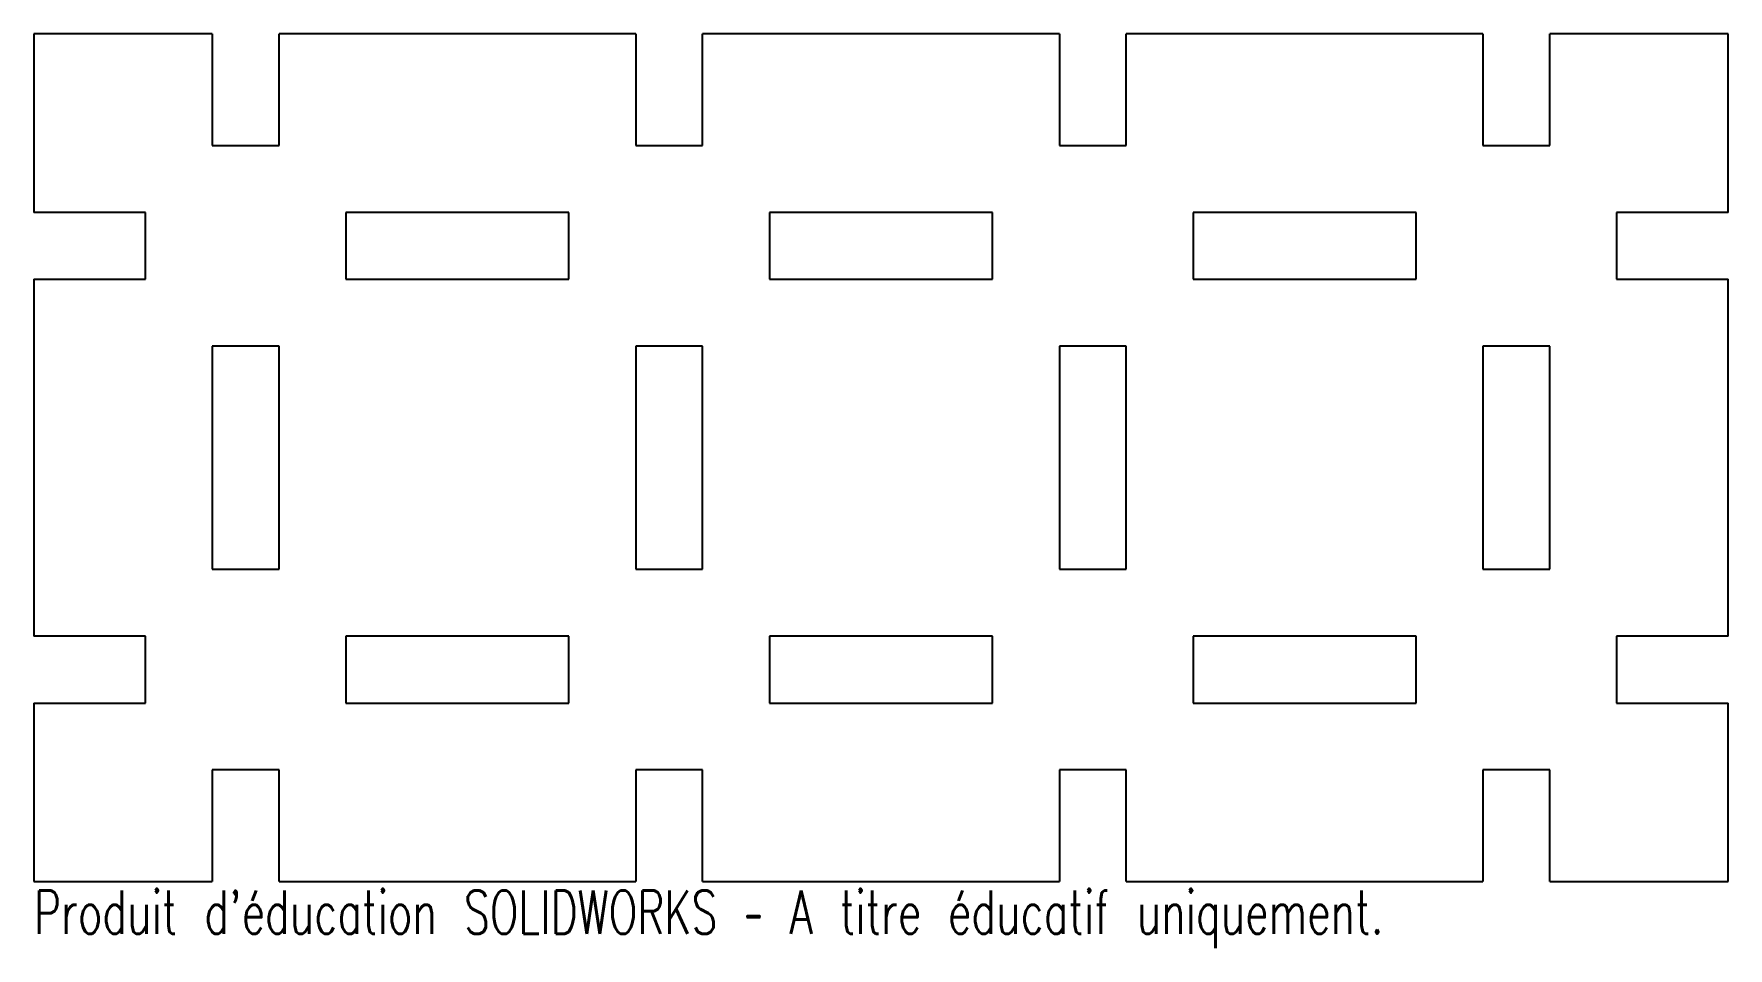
# Model space of a CAD drawing. Header units: millimetres. Extents: x -190 to 0, y -102 to 0.
import ezdxf

# ---------------------------------------------------------------- set-up
doc = ezdxf.new("R2010")
doc.units = ezdxf.units.MM
doc.styles.add('SLDTEXTSTYLE0', font='TXT', dxfattribs={"width": 0.7, "bigfont": 'bigfont'})

msp = doc.modelspace()

# ---------------------------------------------------------------- linework, layer by layer
at = {"color": 7, "linetype": 'Continuous', "lineweight": 25}
for p, q in [((-190, 0), (-190, -20)), ((-170, 0), (-190, 0)), ((-170, 0), (-170, -12.5)), ((-162.5, -12.5), (-162.5, 0)), ((-122.5, 0), (-162.5, 0)), ((-122.5, 0), (-122.5, -12.5)), ((-115, -12.5), (-115, 0)), ((-75, 0), (-115, 0)), ((-75, 0), (-75, -12.5)), ((-67.5, -12.5), (-67.5, 0)), ((-27.5, 0), (-67.5, 0)), ((-27.5, 0), (-27.5, -12.5)), ((-20, -12.5), (-20, 0)), ((0, 0), (-20, 0)), ((0, -20), (0, 0)), ((-170, -12.5), (-162.5, -12.5)), ((-122.5, -12.5), (-115, -12.5)), ((-75, -12.5), (-67.5, -12.5)), ((-27.5, -12.5), (-20, -12.5)), ((-177.5, -20), (-190, -20)), ((-177.5, -27.5), (-177.5, -20)), ((-130, -20), (-155, -20)), ((-155, -20), (-155, -27.5)), ((-130, -27.5), (-130, -20)), ((-82.5, -20), (-107.5, -20)), ((-107.5, -20), (-107.5, -27.5)), ((-82.5, -27.5), (-82.5, -20)), ((-35, -20), (-60, -20)), ((-60, -20), (-60, -27.5)), ((-35, -27.5), (-35, -20)), ((0, -20), (-12.5, -20)), ((-12.5, -20), (-12.5, -27.5)), ((-190, -27.5), (-177.5, -27.5)), ((-190, -27.5), (-190, -67.5)), ((-155, -27.5), (-130, -27.5)), ((-107.5, -27.5), (-82.5, -27.5)), ((-60, -27.5), (-35, -27.5)), ((-12.5, -27.5), (0, -27.5)), ((0, -67.5), (0, -27.5)), ((-162.5, -35), (-170, -35)), ((-170, -35), (-170, -60)), ((-162.5, -60), (-162.5, -35)), ((-115, -35), (-122.5, -35)), ((-122.5, -35), (-122.5, -60)), ((-115, -60), (-115, -35)), ((-67.5, -35), (-75, -35)), ((-75, -35), (-75, -60)), ((-67.5, -60), (-67.5, -35)), ((-20, -35), (-27.5, -35)), ((-27.5, -35), (-27.5, -60)), ((-20, -60), (-20, -35)), ((-170, -60), (-162.5, -60)), ((-122.5, -60), (-115, -60)), ((-75, -60), (-67.5, -60)), ((-27.5, -60), (-20, -60)), ((-177.5, -67.5), (-190, -67.5)), ((-177.5, -75), (-177.5, -67.5)), ((-130, -67.5), (-155, -67.5)), ((-155, -67.5), (-155, -75)), ((-130, -75), (-130, -67.5)), ((-82.5, -67.5), (-107.5, -67.5)), ((-107.5, -67.5), (-107.5, -75)), ((-82.5, -75), (-82.5, -67.5)), ((-35, -67.5), (-60, -67.5)), ((-60, -67.5), (-60, -75)), ((-35, -75), (-35, -67.5)), ((0, -67.5), (-12.5, -67.5)), ((-12.5, -67.5), (-12.5, -75)), ((-190, -75), (-177.5, -75)), ((-190, -75), (-190, -95)), ((-155, -75), (-130, -75)), ((-107.5, -75), (-82.5, -75)), ((-60, -75), (-35, -75)), ((-12.5, -75), (0, -75)), ((0, -95), (0, -75)), ((-162.5, -82.5), (-170, -82.5)), ((-170, -82.5), (-170, -95)), ((-162.5, -95), (-162.5, -82.5)), ((-115, -82.5), (-122.5, -82.5)), ((-122.5, -82.5), (-122.5, -95)), ((-115, -95), (-115, -82.5)), ((-67.5, -82.5), (-75, -82.5)), ((-75, -82.5), (-75, -95)), ((-67.5, -95), (-67.5, -82.5)), ((-20, -82.5), (-27.5, -82.5)), ((-27.5, -82.5), (-27.5, -95)), ((-20, -95), (-20, -82.5)), ((-190, -95), (-170, -95)), ((-162.5, -95), (-122.5, -95)), ((-115, -95), (-75, -95)), ((-67.5, -95), (-27.5, -95)), ((-20, -95), (0, -95))]:
    msp.add_line(p, q, dxfattribs=at)

# ---------------------------------------------------------------- texts
at = {"color": 7, "linetype": 'Continuous', "insert": (-190, -96.02), "char_height": 4.8336, "attachment_point": 1, "style": 'SLDTEXTSTYLE0'}
msp.add_mtext("Produit d'éducation SOLIDWORKS – A titre éducatif uniquement.", dxfattribs=at)

doc.saveas('drawing.dxf')
